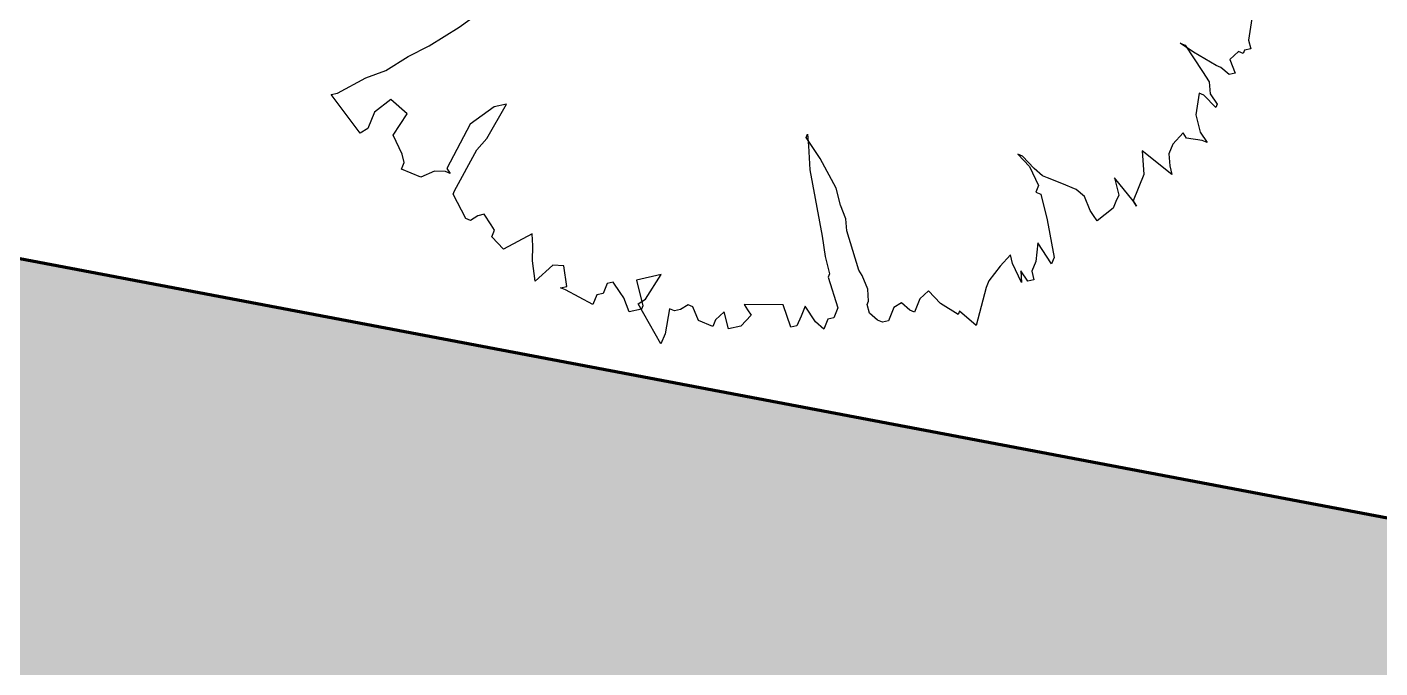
# Model space of a CAD drawing. Header units: millimetres. Extents: x 111 to 1506, y 14 to 566.
# Drawn here: x 233.717 to 235.977, y 90.257 to 91.327 of the extents above; entities that cross this region are included whole.
import ezdxf

# ---------------------------------------------------------------- set-up
doc = ezdxf.new("R2010")
doc.units = ezdxf.units.MM
doc.layers.add('fer', color=8, linetype='Continuous')
doc.layers.add('G', color=254, linetype='Continuous', lineweight=5)

# ---------------------------------------------------------------- blocks, each defined once
blk = doc.blocks.new('tr')
at = {"layer": 'fer', "color": 97}
for p, q in [((1378.8422, 206.7174), (1378.8541, 206.7261)), ((1378.8422, 206.7174), (1378.8541, 206.7261)), ((1378.8541, 206.7261), (1378.86, 206.7174)), ((1378.8541, 206.7261), (1378.8541, 206.7261)), ((1378.8541, 206.7261), (1378.86, 206.7174)), ((1378.8541, 206.7261), (1378.8541, 206.7261)), ((1378.8065, 206.7087), (1378.8422, 206.7174)), ((1378.8065, 206.7087), (1378.8422, 206.7174)), ((1378.86, 206.7174), (1378.866, 206.7174)), ((1378.86, 206.7174), (1378.866, 206.7174)), ((1378.866, 206.7174), (1378.866, 206.7087)), ((1378.866, 206.7174), (1378.866, 206.7087)), ((1378.866, 206.7087), (1378.8838, 206.7001)), ((1378.866, 206.7087), (1378.8838, 206.7001)), ((1378.8838, 206.7001), (1378.9017, 206.7174)), ((1378.8838, 206.7001), (1378.9017, 206.7174)), ((1378.9017, 206.7174), (1378.9076, 206.7087)), ((1378.9017, 206.7174), (1378.9076, 206.7087)), ((1378.9076, 206.7087), (1378.9017, 206.6914)), ((1378.9076, 206.7087), (1378.9017, 206.6914)), ((1378.9493, 206.6914), (1378.9612, 206.7087)), ((1378.9493, 206.6914), (1378.9612, 206.7087)), ((1378.9671, 206.7087), (1378.9552, 206.6827)), ((1378.9671, 206.7087), (1378.9552, 206.6827)), ((1378.9612, 206.7087), (1378.9671, 206.7087)), ((1378.9612, 206.7087), (1378.9671, 206.7087)), ((1379.0147, 206.7001), (1379.0266, 206.7174)), ((1379.0147, 206.7001), (1379.0266, 206.7174)), ((1379.0266, 206.7174), (1379.0266, 206.7087)), ((1379.0266, 206.7174), (1379.0266, 206.7087)), ((1379.0266, 206.7087), (1379.0326, 206.6827)), ((1379.0266, 206.7087), (1379.0326, 206.6827)), ((1378.9017, 206.6827), (1378.8957, 206.6394)), ((1378.9017, 206.6827), (1378.8957, 206.6394)), ((1378.9017, 206.6914), (1378.9017, 206.6827)), ((1378.9017, 206.6914), (1378.9017, 206.6827)), ((1378.9195, 206.6654), (1378.9314, 206.6827)), ((1378.9195, 206.6654), (1378.9314, 206.6827)), ((1378.9314, 206.6827), (1378.9493, 206.6914)), ((1378.9314, 206.6827), (1378.9493, 206.6914)), ((1378.9552, 206.6741), (1378.9909, 206.6827)), ((1378.9552, 206.6827), (1378.9552, 206.6741)), ((1378.9552, 206.6741), (1378.9909, 206.6827)), ((1378.9552, 206.6827), (1378.9552, 206.6741)), ((1378.9909, 206.6827), (1379.0147, 206.7001)), ((1378.9909, 206.6827), (1379.0147, 206.7001)), ((1379.0326, 206.6827), (1379.0266, 206.6741)), ((1379.0326, 206.6827), (1379.0266, 206.6741)), ((1379.0981, 206.6827), (1379.0802, 206.6221)), ((1379.0981, 206.6827), (1379.0802, 206.6221)), ((1379.0862, 206.6741), (1379.0981, 206.6827)), ((1379.0862, 206.6741), (1379.0981, 206.6827)), ((1378.8898, 206.6221), (1378.9195, 206.6654)), ((1378.8898, 206.6221), (1378.9195, 206.6654)), ((1379.0266, 206.6741), (1379.0505, 206.6654)), ((1379.0266, 206.6741), (1379.0505, 206.6654)), ((1379.0505, 206.6654), (1379.0683, 206.6654)), ((1379.0505, 206.6654), (1379.0683, 206.6654)), ((1379.0683, 206.6654), (1379.0862, 206.6741)), ((1379.0683, 206.6654), (1379.0862, 206.6741)), ((1378.8957, 206.6394), (1378.8898, 206.6134)), ((1378.8957, 206.6394), (1378.8898, 206.6134)), ((1379.0802, 206.6221), (1379.1159, 206.6394)), ((1379.0802, 206.6221), (1379.1159, 206.6394)), ((1379.1159, 206.6394), (1379.1635, 206.6394)), ((1379.1159, 206.6394), (1379.1635, 206.6394)), ((1379.1635, 206.6394), (1379.1397, 206.5961)), ((1379.1635, 206.6394), (1379.1397, 206.5961)), ((1379.1695, 206.6481), (1379.1635, 206.6394)), ((1379.1635, 206.6394), (1379.1695, 206.6481)), ((1379.1695, 206.6481), (1379.1635, 206.6394)), ((1379.1635, 206.6394), (1379.1695, 206.6481)), ((1378.8898, 206.6134), (1378.8898, 206.6221)), ((1378.8898, 206.6134), (1378.8898, 206.6221)), ((1379.1397, 206.5961), (1379.1635, 206.6134)), ((1379.1397, 206.5961), (1379.1635, 206.6134)), ((1379.1635, 206.6134), (1379.1754, 206.6134)), ((1379.1635, 206.6134), (1379.1754, 206.6134)), ((1379.1754, 206.6134), (1379.1873, 206.6134)), ((1379.1754, 206.6134), (1379.1873, 206.6134)), ((1379.1873, 206.6134), (1379.2171, 206.5961)), ((1379.1873, 206.6134), (1379.2171, 206.5961)), ((1379.2171, 206.5961), (1379.2111, 206.5874)), ((1379.2171, 206.5961), (1379.2111, 206.5874)), ((1379.2052, 206.5788), (1379.1873, 206.5614)), ((1379.2052, 206.5788), (1379.1873, 206.5614)), ((1379.2111, 206.5874), (1379.2052, 206.5788)), ((1379.2111, 206.5874), (1379.2052, 206.5788)), ((1379.1873, 206.5614), (1379.1814, 206.5441)), ((1379.1873, 206.5614), (1379.1814, 206.5441)), ((1379.1814, 206.5441), (1379.1814, 206.5181)), ((1379.1814, 206.5441), (1379.1814, 206.5181)), ((1379.2468, 206.5181), (1379.3004, 206.5528)), ((1379.2468, 206.5181), (1379.3004, 206.5528)), ((1379.3123, 206.5528), (1379.2885, 206.5181)), ((1379.3123, 206.5528), (1379.2885, 206.5181)), ((1379.3004, 206.5528), (1379.3123, 206.5528)), ((1379.3004, 206.5528), (1379.3123, 206.5528)), ((1379.3123, 206.5528), (1379.3123, 206.5528)), ((1379.3123, 206.5528), (1379.3123, 206.5528)), ((1379.2885, 206.5181), (1379.3182, 206.5268)), ((1379.2885, 206.5181), (1379.3182, 206.5268)), ((1379.3182, 206.5268), (1379.3361, 206.5268)), ((1379.3182, 206.5268), (1379.3361, 206.5268)), ((1379.3361, 206.5268), (1379.348, 206.5354)), ((1379.3361, 206.5268), (1379.348, 206.5354)), ((1379.354, 206.5268), (1379.3421, 206.5094)), ((1379.354, 206.5268), (1379.3421, 206.5094)), ((1379.348, 206.5354), (1379.354, 206.5268)), ((1379.348, 206.5354), (1379.354, 206.5268)), ((1379.1814, 206.5181), (1379.1814, 206.4921)), ((1379.1814, 206.5181), (1379.1814, 206.4921)), ((1379.2111, 206.4921), (1379.2468, 206.5181)), ((1379.2111, 206.4921), (1379.2468, 206.5181)), ((1379.2468, 206.5181), (1379.2468, 206.5181)), ((1379.2468, 206.5181), (1379.2468, 206.5181)), ((1379.2885, 206.5181), (1379.2885, 206.5181)), ((1379.2885, 206.5181), (1379.2885, 206.5181)), ((1379.3599, 206.5181), (1379.3361, 206.4921)), ((1379.3599, 206.5181), (1379.3361, 206.4921)), ((1379.3421, 206.5094), (1379.3599, 206.5181)), ((1379.3421, 206.5094), (1379.3599, 206.5181)), ((1379.1754, 206.4574), (1379.1992, 206.4834)), ((1379.1814, 206.4834), (1379.1754, 206.4661)), ((1379.1754, 206.4574), (1379.1992, 206.4834)), ((1379.1814, 206.4834), (1379.1754, 206.4661)), ((1379.1814, 206.4921), (1379.1814, 206.4834)), ((1379.1814, 206.4921), (1379.1814, 206.4834)), ((1379.1992, 206.4834), (1379.2111, 206.4834)), ((1379.1992, 206.4834), (1379.2111, 206.4834)), ((1379.2111, 206.4834), (1379.2111, 206.4921)), ((1379.2111, 206.4834), (1379.2111, 206.4921)), ((1379.3361, 206.4921), (1379.3242, 206.4834)), ((1379.3361, 206.4921), (1379.3242, 206.4834)), ((1379.3242, 206.4834), (1379.348, 206.4748)), ((1379.3242, 206.4834), (1379.348, 206.4748)), ((1379.1754, 206.4661), (1379.1635, 206.4401)), ((1379.1754, 206.4661), (1379.1635, 206.4401)), ((1379.1635, 206.4314), (1379.1754, 206.4574)), ((1379.1635, 206.4314), (1379.1754, 206.4574)), ((1379.1754, 206.4661), (1379.1754, 206.4661)), ((1379.1754, 206.4661), (1379.1754, 206.4661)), ((1379.348, 206.4748), (1379.3778, 206.4661)), ((1379.348, 206.4748), (1379.3778, 206.4661)), ((1379.3778, 206.4661), (1379.3897, 206.4661)), ((1379.3778, 206.4661), (1379.3897, 206.4661)), ((1379.3897, 206.4661), (1379.4551, 206.4748)), ((1379.3897, 206.4661), (1379.4551, 206.4748)), ((1379.4551, 206.4748), (1379.4432, 206.4401)), ((1379.4551, 206.4748), (1379.4432, 206.4401)), ((1379.4551, 206.4748), (1379.4551, 206.4748)), ((1379.4551, 206.4748), (1379.4551, 206.4748)), ((1379.1635, 206.4401), (1379.1635, 206.4314)), ((1379.1635, 206.4401), (1379.1635, 206.4314)), ((1379.4492, 206.4401), (1379.4432, 206.4054)), ((1379.4432, 206.4401), (1379.4492, 206.4401)), ((1379.4492, 206.4401), (1379.4432, 206.4054)), ((1379.4432, 206.4401), (1379.4492, 206.4401)), ((1379.4432, 206.4054), (1379.4313, 206.3794)), ((1379.4432, 206.4054), (1379.4313, 206.3794)), ((1379.4432, 206.4054), (1379.4432, 206.4054)), ((1379.4432, 206.4054), (1379.4432, 206.4054)), ((1379.4313, 206.3794), (1379.4492, 206.3708)), ((1379.4313, 206.3794), (1379.4313, 206.3794)), ((1379.4313, 206.3794), (1379.4492, 206.3708)), ((1379.4313, 206.3794), (1379.4313, 206.3794)), ((1379.4492, 206.3708), (1379.4611, 206.3708)), ((1379.4492, 206.3708), (1379.4611, 206.3708)), ((1379.4611, 206.3708), (1379.473, 206.3708)), ((1379.4611, 206.3708), (1379.473, 206.3708)), ((1379.473, 206.3708), (1379.473, 206.3621)), ((1379.473, 206.3708), (1379.473, 206.3621)), ((1379.473, 206.3621), (1379.467, 206.3448)), ((1379.473, 206.3621), (1379.467, 206.3448)), ((1379.467, 206.3448), (1379.4789, 206.3361)), ((1379.467, 206.3448), (1379.467, 206.3448)), ((1379.467, 206.3448), (1379.4789, 206.3361)), ((1379.467, 206.3448), (1379.467, 206.3448)), ((1379.4789, 206.3361), (1379.4849, 206.3361)), ((1379.4789, 206.3361), (1379.4849, 206.3361)), ((1379.4849, 206.3361), (1379.5027, 206.3361)), ((1379.4849, 206.3361), (1379.5027, 206.3361)), ((1379.5027, 206.3361), (1379.5087, 206.3274)), ((1379.5027, 206.3361), (1379.5087, 206.3274)), ((1379.5087, 206.3188), (1379.5027, 206.3014)), ((1379.5087, 206.3188), (1379.5027, 206.3014)), ((1379.5087, 206.3274), (1379.5087, 206.3188)), ((1379.5087, 206.3274), (1379.5087, 206.3188)), ((1379.5027, 206.3014), (1379.4908, 206.2928)), ((1379.5027, 206.3014), (1379.4908, 206.2928)), ((1379.467, 206.2841), (1379.4492, 206.2668)), ((1379.467, 206.2841), (1379.4492, 206.2668)), ((1379.4849, 206.2928), (1379.467, 206.2841)), ((1379.4849, 206.2928), (1379.467, 206.2841)), ((1379.4908, 206.2928), (1379.4849, 206.2928)), ((1379.4908, 206.2928), (1379.4849, 206.2928)), ((1379.4432, 206.2581), (1379.3897, 206.2148)), ((1379.4432, 206.2581), (1379.3897, 206.2148)), ((1379.4492, 206.2668), (1379.4432, 206.2581)), ((1379.4492, 206.2668), (1379.4432, 206.2581)), ((1379.473, 206.2148), (1379.5146, 206.2495)), ((1379.473, 206.2148), (1379.5146, 206.2495)), ((1379.5146, 206.2495), (1379.5325, 206.2495)), ((1379.5146, 206.2495), (1379.5325, 206.2495)), ((1379.5325, 206.2495), (1379.5384, 206.2408)), ((1379.5325, 206.2495), (1379.5384, 206.2408)), ((1379.5384, 206.2408), (1379.5563, 206.2408)), ((1379.5384, 206.2408), (1379.5563, 206.2408)), ((1379.5563, 206.2408), (1379.5503, 206.2235)), ((1379.5563, 206.2408), (1379.5503, 206.2235)), ((1379.3718, 206.2061), (1379.354, 206.1888)), ((1379.3718, 206.2061), (1379.354, 206.1888)), ((1379.3897, 206.2148), (1379.3718, 206.2061)), ((1379.3897, 206.2148), (1379.3718, 206.2061)), ((1379.4432, 206.1975), (1379.467, 206.2148)), ((1379.4432, 206.1975), (1379.467, 206.2148)), ((1379.467, 206.2148), (1379.473, 206.2148)), ((1379.467, 206.2148), (1379.473, 206.2148)), ((1379.5503, 206.2235), (1379.5325, 206.1975)), ((1379.5503, 206.2235), (1379.5325, 206.1975)), ((1379.354, 206.1888), (1379.3302, 206.1715)), ((1379.354, 206.1888), (1379.3302, 206.1715)), ((1379.4135, 206.1801), (1379.4432, 206.1975)), ((1379.4135, 206.1801), (1379.4432, 206.1975)), ((1379.5325, 206.1975), (1379.5503, 206.1975)), ((1379.5325, 206.1975), (1379.5503, 206.1975)), ((1379.5741, 206.1888), (1379.5444, 206.1628)), ((1379.5741, 206.1888), (1379.5444, 206.1628)), ((1379.5503, 206.1975), (1379.5682, 206.1975)), ((1379.5503, 206.1975), (1379.5682, 206.1975)), ((1379.5682, 206.1975), (1379.5741, 206.1888)), ((1379.5682, 206.1975), (1379.5741, 206.1888)), ((1379.3302, 206.1715), (1379.2944, 206.1281)), ((1379.3302, 206.1715), (1379.2944, 206.1281)), ((1379.3182, 206.1195), (1379.4135, 206.1801)), ((1379.3182, 206.1195), (1379.4135, 206.1801)), ((1379.5444, 206.1628), (1379.5682, 206.1021)), ((1379.5444, 206.1628), (1379.5682, 206.1021)), ((1379.2944, 206.1281), (1379.2706, 206.0935)), ((1379.2944, 206.1281), (1379.2706, 206.0935)), ((1379.2825, 206.1021), (1379.3182, 206.1195)), ((1379.2825, 206.1021), (1379.3182, 206.1195)), ((1379.5741, 206.1108), (1379.5801, 206.1195)), ((1379.5741, 206.1108), (1379.5801, 206.1195)), ((1379.5801, 206.1195), (1379.6039, 206.1108)), ((1379.5801, 206.1195), (1379.6039, 206.1108)), ((1379.2647, 206.0935), (1379.2825, 206.1021)), ((1379.2647, 206.0935), (1379.2825, 206.1021)), ((1379.2706, 206.0935), (1379.2647, 206.0935)), ((1379.2706, 206.0935), (1379.2647, 206.0935)), ((1379.5682, 206.1021), (1379.5741, 206.1108)), ((1379.5682, 206.1021), (1379.5741, 206.1108)), ((1379.6158, 206.0935), (1379.592, 206.0761)), ((1379.6158, 206.0935), (1379.592, 206.0761)), ((1379.6039, 206.1108), (1379.6158, 206.0935)), ((1379.6039, 206.1108), (1379.6158, 206.0935)), ((1379.592, 206.0761), (1379.6099, 206.0675)), ((1379.592, 206.0761), (1379.6099, 206.0675)), ((1379.6099, 206.0675), (1379.6218, 206.0675)), ((1379.6099, 206.0675), (1379.6218, 206.0675)), ((1379.6218, 206.0675), (1379.6218, 206.0415)), ((1379.6218, 206.0675), (1379.6218, 206.0415)), ((1379.6218, 206.0415), (1379.6039, 206.0241)), ((1379.6218, 206.0415), (1379.6039, 206.0241)), ((1379.6039, 206.0241), (1379.6039, 206.0155)), ((1379.6039, 206.0241), (1379.6039, 206.0155)), ((1379.6039, 206.0155), (1379.6158, 206.0068)), ((1379.6039, 206.0155), (1379.6158, 206.0068)), ((1379.6158, 206.0068), (1379.6218, 205.9981)), ((1379.6158, 206.0068), (1379.6218, 205.9981)), ((1379.6218, 205.9895), (1379.6634, 205.9981)), ((1379.6218, 205.9981), (1379.6218, 205.9895)), ((1379.6218, 205.9895), (1379.6634, 205.9981)), ((1379.6218, 205.9981), (1379.6218, 205.9895)), ((1379.6813, 205.9981), (1379.6337, 205.9375)), ((1379.6813, 205.9981), (1379.6337, 205.9375)), ((1379.6634, 205.9981), (1379.6813, 205.9981)), ((1379.6634, 205.9981), (1379.6813, 205.9981)), ((1379.5741, 205.9548), (1379.598, 205.9202)), ((1379.6218, 205.9462), (1379.5741, 205.9548)), ((1379.5741, 205.9548), (1379.598, 205.9202)), ((1379.6218, 205.9462), (1379.5741, 205.9548)), ((1379.598, 205.9202), (1379.6337, 205.9462)), ((1379.598, 205.9202), (1379.6337, 205.9462)), ((1379.6337, 205.9375), (1379.6218, 205.9462)), ((1379.6337, 205.9375), (1379.6218, 205.9462)), ((1379.6337, 205.9462), (1379.6396, 205.9462)), ((1379.6337, 205.9462), (1379.6396, 205.9462)), ((1379.6396, 205.9462), (1379.6515, 205.9288)), ((1379.6396, 205.9462), (1379.6515, 205.9288)), ((1379.6337, 205.9115), (1379.6277, 205.9028)), ((1379.6337, 205.9115), (1379.6277, 205.9028)), ((1379.6515, 205.9288), (1379.6337, 205.9115)), ((1379.6515, 205.9288), (1379.6337, 205.9115)), ((1379.6337, 205.9115), (1379.6337, 205.9115)), ((1379.6337, 205.9115), (1379.6337, 205.9115)), ((1379.6277, 205.9028), (1379.6158, 205.8855)), ((1379.6277, 205.9028), (1379.6158, 205.8855)), ((1379.6158, 205.8855), (1379.6218, 205.8768)), ((1379.6158, 205.8855), (1379.6218, 205.8768)), ((1379.6218, 205.8768), (1379.6396, 205.8768)), ((1379.6218, 205.8768), (1379.6396, 205.8768)), ((1379.6396, 205.8768), (1379.6456, 205.8682)), ((1379.6396, 205.8768), (1379.6456, 205.8682)), ((1379.6456, 205.8682), (1379.6634, 205.8682)), ((1379.6456, 205.8682), (1379.6456, 205.8682)), ((1379.6456, 205.8682), (1379.6634, 205.8682)), ((1379.6456, 205.8682), (1379.6456, 205.8682)), ((1379.6634, 205.8682), (1379.6575, 205.8162)), ((1379.6634, 205.8682), (1379.6575, 205.8162)), ((1379.6515, 205.8162), (1379.6218, 205.7988)), ((1379.6515, 205.8162), (1379.6218, 205.7988)), ((1379.6218, 205.7988), (1379.6277, 205.7815)), ((1379.6218, 205.7988), (1379.6277, 205.7815)), ((1379.6575, 205.8075), (1379.6515, 205.8162)), ((1379.6575, 205.8075), (1379.6515, 205.8162)), ((1379.6575, 205.8162), (1379.6575, 205.8075)), ((1379.6575, 205.8162), (1379.6575, 205.8075)), ((1379.6277, 205.7815), (1379.6634, 205.7642)), ((1379.6277, 205.7815), (1379.6634, 205.7642)), ((1379.6634, 205.7642), (1379.6337, 205.7468)), ((1379.6634, 205.7642), (1379.6337, 205.7468)), ((1379.6634, 205.7642), (1379.6634, 205.7642)), ((1379.6634, 205.7642), (1379.6634, 205.7642)), ((1379.6099, 205.7382), (1379.592, 205.7295)), ((1379.6099, 205.7382), (1379.592, 205.7295)), ((1379.6337, 205.7468), (1379.6099, 205.7382)), ((1379.6337, 205.7468), (1379.6099, 205.7382)), ((1379.592, 205.7295), (1379.6337, 205.6948)), ((1379.592, 205.7295), (1379.6337, 205.6948)), ((1379.6337, 205.6948), (1379.6218, 205.6688)), ((1379.6337, 205.6948), (1379.6218, 205.6688)), ((1379.6337, 205.6948), (1379.6337, 205.6948)), ((1379.6337, 205.6948), (1379.6337, 205.6948)), ((1379.6099, 205.6688), (1379.6039, 205.6602)), ((1379.6099, 205.6688), (1379.6039, 205.6602)), ((1379.6158, 205.6688), (1379.6099, 205.6688)), ((1379.6158, 205.6688), (1379.6099, 205.6688)), ((1379.6218, 205.6688), (1379.6158, 205.6688)), ((1379.6218, 205.6688), (1379.6158, 205.6688)), ((1379.6039, 205.6602), (1379.592, 205.6429)), ((1379.6039, 205.6602), (1379.592, 205.6429)), ((1379.592, 205.6429), (1379.598, 205.6342)), ((1379.592, 205.6429), (1379.598, 205.6342)), ((1379.6099, 205.6169), (1379.5801, 205.5822)), ((1379.6099, 205.6169), (1379.5801, 205.5822)), ((1379.598, 205.6342), (1379.6099, 205.6255)), ((1379.598, 205.6342), (1379.6099, 205.6255)), ((1379.6099, 205.6255), (1379.6099, 205.6169)), ((1379.6099, 205.6255), (1379.6099, 205.6169)), ((1379.4075, 205.6082), (1379.4194, 205.5909)), ((1379.473, 205.5995), (1379.4075, 205.6082)), ((1379.4075, 205.6082), (1379.4194, 205.5909)), ((1379.473, 205.5995), (1379.4075, 205.6082)), ((1379.4968, 205.5909), (1379.473, 205.5995)), ((1379.4968, 205.5909), (1379.473, 205.5995)), ((1379.4194, 205.5909), (1379.4611, 205.5649)), ((1379.4194, 205.5909), (1379.4611, 205.5649)), ((1379.5741, 205.5822), (1379.4968, 205.5909)), ((1379.5741, 205.5822), (1379.4968, 205.5909)), ((1379.5801, 205.5822), (1379.5741, 205.5822)), ((1379.5801, 205.5822), (1379.5741, 205.5822)), ((1379.4611, 205.5649), (1379.5444, 205.5562)), ((1379.4611, 205.5649), (1379.5444, 205.5562)), ((1379.5444, 205.5562), (1379.5503, 205.5649)), ((1379.5444, 205.5562), (1379.5503, 205.5649)), ((1379.5503, 205.5649), (1379.5503, 205.5562)), ((1379.5503, 205.5649), (1379.5503, 205.5562)), ((1379.5503, 205.5562), (1379.5563, 205.5389)), ((1379.5503, 205.5562), (1379.5563, 205.5389)), ((1379.5563, 205.5389), (1379.5741, 205.5215)), ((1379.5563, 205.5389), (1379.5741, 205.5215)), ((1379.3182, 205.4869), (1379.2766, 205.5129)), ((1379.3182, 205.4869), (1379.2766, 205.5129)), ((1379.5741, 205.5215), (1379.5741, 205.5042)), ((1379.5741, 205.5215), (1379.5741, 205.5042)), ((1379.5741, 205.5042), (1379.5741, 205.4869)), ((1379.5741, 205.5042), (1379.5741, 205.4869)), ((1379.3659, 205.4522), (1379.3182, 205.4869)), ((1379.3659, 205.4522), (1379.3182, 205.4869)), ((1379.5622, 205.4869), (1379.5503, 205.4782)), ((1379.5622, 205.4869), (1379.5503, 205.4782)), ((1379.5741, 205.4869), (1379.5622, 205.4869)), ((1379.5741, 205.4869), (1379.5622, 205.4869)), ((1379.4849, 205.4609), (1379.473, 205.4262)), ((1379.4849, 205.4609), (1379.473, 205.4262)), ((1379.5265, 205.4522), (1379.4849, 205.4609)), ((1379.5265, 205.4522), (1379.4849, 205.4609)), ((1379.5503, 205.4782), (1379.5265, 205.4522)), ((1379.5503, 205.4782), (1379.5265, 205.4522)), ((1379.5503, 205.4782), (1379.5503, 205.4782)), ((1379.5503, 205.4782), (1379.5503, 205.4782)), ((1379.3956, 205.4262), (1379.3659, 205.4522)), ((1379.3956, 205.4262), (1379.3659, 205.4522)), ((1379.4313, 205.4002), (1379.3956, 205.4262)), ((1379.4313, 205.4002), (1379.3956, 205.4262)), ((1379.473, 205.4262), (1379.5027, 205.4089)), ((1379.473, 205.4262), (1379.5027, 205.4089)), ((1379.4551, 205.3742), (1379.4313, 205.4002)), ((1379.4551, 205.3742), (1379.4313, 205.4002)), ((1379.5027, 205.4089), (1379.5325, 205.4089)), ((1379.5027, 205.4089), (1379.5325, 205.4089)), ((1379.5444, 205.4002), (1379.5027, 205.3309)), ((1379.5444, 205.4002), (1379.5027, 205.3309)), ((1379.5325, 205.4089), (1379.5444, 205.4002)), ((1379.5325, 205.4089), (1379.5444, 205.4002)), ((1379.4968, 205.3396), (1379.4551, 205.3742)), ((1379.4968, 205.3396), (1379.4551, 205.3742)), ((1379.5027, 205.3309), (1379.4968, 205.3396)), ((1379.5027, 205.3309), (1379.4968, 205.3396))]:
    blk.add_line(p, q, dxfattribs=at)

msp = doc.modelspace()

# ---------------------------------------------------------------- hatches: boundary and pattern name
at = {"layer": 'G', "lineweight": 100, "ltscale": 1000}
h = msp.add_hatch(dxfattribs=at)
h.set_pattern_fill('AR-HBONE', color=256, scale=0.046, angle=-105.01068, style=0)
h.set_pattern_definition([(299.989322, (1759.44181, -290.11183), (0.251336119, -0.067395514), [0.552, -0.184]), (29.989322, (1759.53378, -290.2712), (0.251336119, -0.067395514), [0.552, -0.184])])
edge = h.paths.add_edge_path()
edge.add_line((245.14386, 88.77243), (288.23794, 78.57046))
edge.add_line((288.23794, 78.57046), (200.7159, 95.15598))
edge.add_line((200.7159, 95.15598), (201.10543, 97.11776))
edge.add_line((201.10543, 97.11776), (290.19297, 80.23558))

# ---------------------------------------------------------------- linework, layer by layer
at = {"lineweight": 100, "ltscale": 1000}
for points in [[(223.55255, 102.95667), (232.44388, 130.49814), (239.49941, 128.13296), (242.89743, 131.13308), (261.65868, 109.92131), (247.00179, 100.37129), (245.10407, 88.77997), (220.48213, 93.44585), (232.44388, 130.49814)], [(290.19297, 80.23558), (290.19297, 80.23558), (203.07053, 96.74537)]]:
    msp.add_lwpolyline(points, dxfattribs=at)

# ---------------------------------------------------------------- block references
at = {"lineweight": 100, "rotation": 247.9147716791316}
msp.add_blockref('tr', (562.63292, 1446.69877), dxfattribs=at)

doc.saveas('drawing.dxf')
